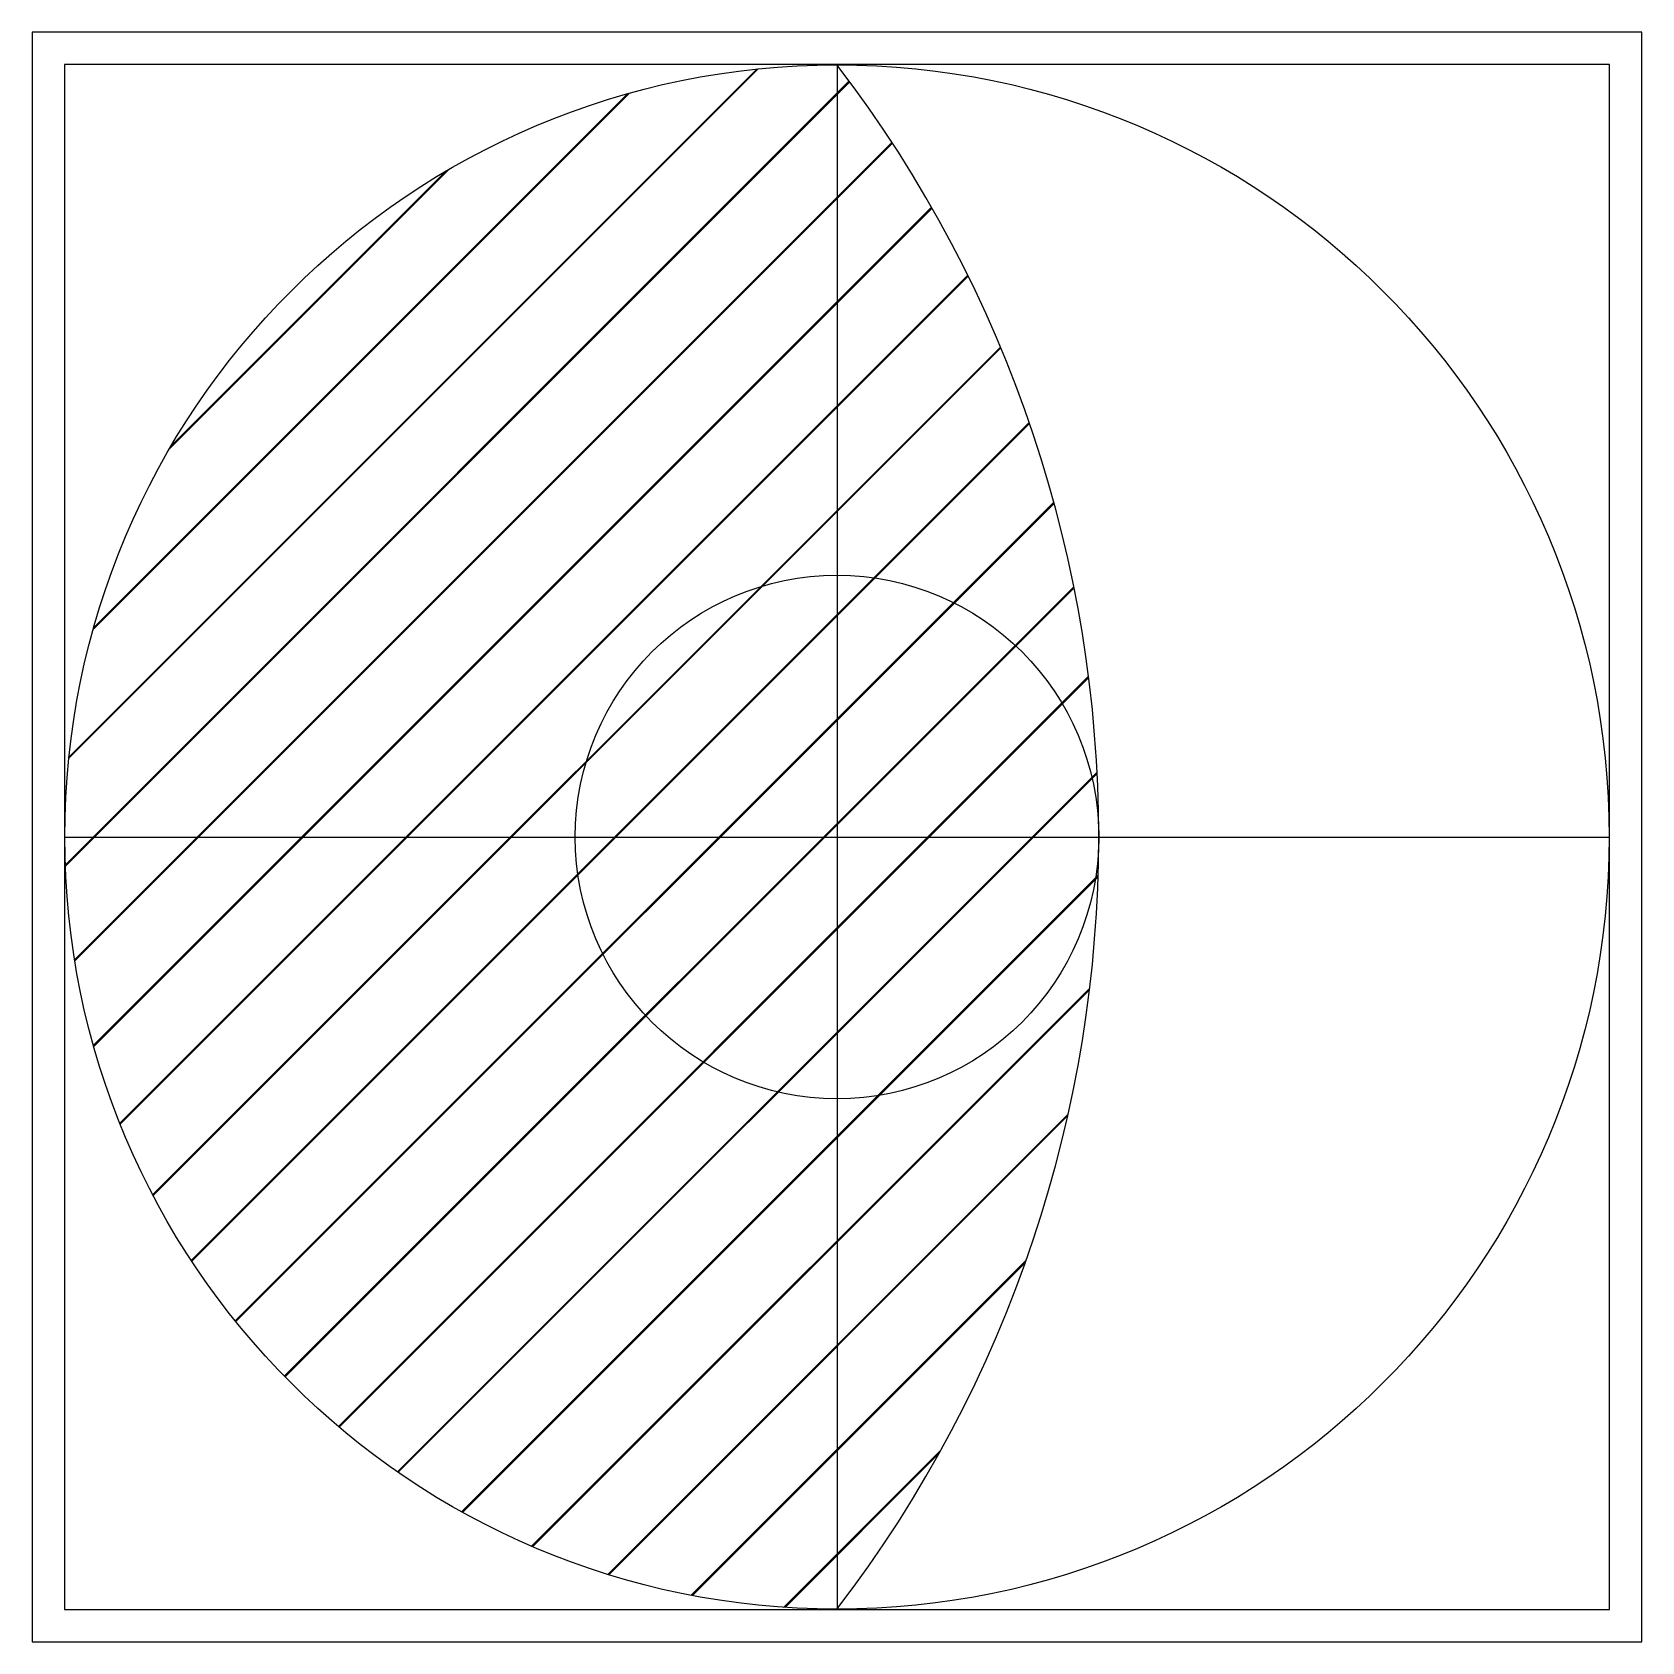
# Model space of a CAD drawing. Header units: millimetres. Extents: x 0 to 1000, y 0 to 1000.
import ezdxf

# ---------------------------------------------------------------- set-up
doc = ezdxf.new("R2010")
doc.units = ezdxf.units.MM
doc.layers.get('0').update_dxf_attribs({"color": 2})
doc.layers.add('1', color=1, linetype='Continuous')
doc.layers.add('2', color=7, linetype='Continuous')

msp = doc.modelspace()

# ---------------------------------------------------------------- linework, layer by layer
at = {"color": 2}
msp.add_lwpolyline([(0, 0), (1000, 0), (1000, 1000), (0, 1000)], close=True, dxfattribs=at)
at = {"layer": '1', "color": 1}
for p, q in [((980, 980), (20, 980)), ((20, 980), (20, 20)), ((980, 20), (980, 980)), ((20, 20), (980, 20))]:
    msp.add_line(p, q, dxfattribs=at)
at = {"layer": '2'}
for p, q in [((22.8, 548.9), (451.1, 977.2)), ((22.9, 549.9), (450.1, 977.1)), ((500, 979.7), (500, 20.3)), ((20.6, 482.8), (507.5, 969.7)), ((20.6, 481.9), (507.9, 969.2)), ((37.9, 628.9), (371.1, 962.1)), ((38.3, 630.2), (369.8, 961.7)), ((26.4, 423.8), (534.1, 931.5)), ((26.5, 423), (534.5, 931)), ((85.2, 741), (259, 914.8)), ((86.5, 743.2), (256.8, 913.5)), ((38.1, 370.6), (558.7, 891.3)), ((38.3, 369.9), (559.1, 890.7)), ((54.5, 322.2), (581.2, 849)), ((54.7, 321.5), (581.5, 848.4)), ((74.9, 277.8), (601.5, 804.4)), ((75.2, 277.2), (601.8, 803.8)), ((98.8, 236.9), (619.4, 757.5)), ((99.2, 236.4), (619.6, 756.8)), ((126.1, 199.4), (634.7, 708)), ((126.6, 198.9), (634.9, 707.2)), ((156.6, 165), (647.1, 655.5)), ((157.1, 164.6), (647.3, 654.8)), ((190.2, 133.8), (656.3, 599.9)), ((190.7, 133.3), (656.4, 599)), ((226.9, 105.6), (661.6, 540.3)), ((227.4, 105.3), (661.6, 539.5)), ((20.3, 500), (979.7, 500)), ((266.8, 80.8), (662.2, 476.2)), ((267.4, 80.4), (662.2, 475.2)), ((310.3, 59.4), (657, 406.1)), ((310.9, 59.1), (656.9, 405.1)), ((357.6, 41.9), (643.6, 327.9)), ((358.3, 41.7), (643.3, 326.7)), ((409.4, 28.9), (617.4, 236.9)), ((410.2, 28.8), (616.9, 235.5)), ((466.8, 21.4), (564.7, 119.3)), ((467.7, 21.4), (563.6, 117.3))]:
    msp.add_line(p, q, dxfattribs=at)
for radius in [479.7, 162.6]:
    msp.add_circle((500, 500), radius, dxfattribs=at)
msp.add_arc((-126.3, 500), 788.9, 322.55, 37.45, dxfattribs=at)

doc.saveas('drawing.dxf')
